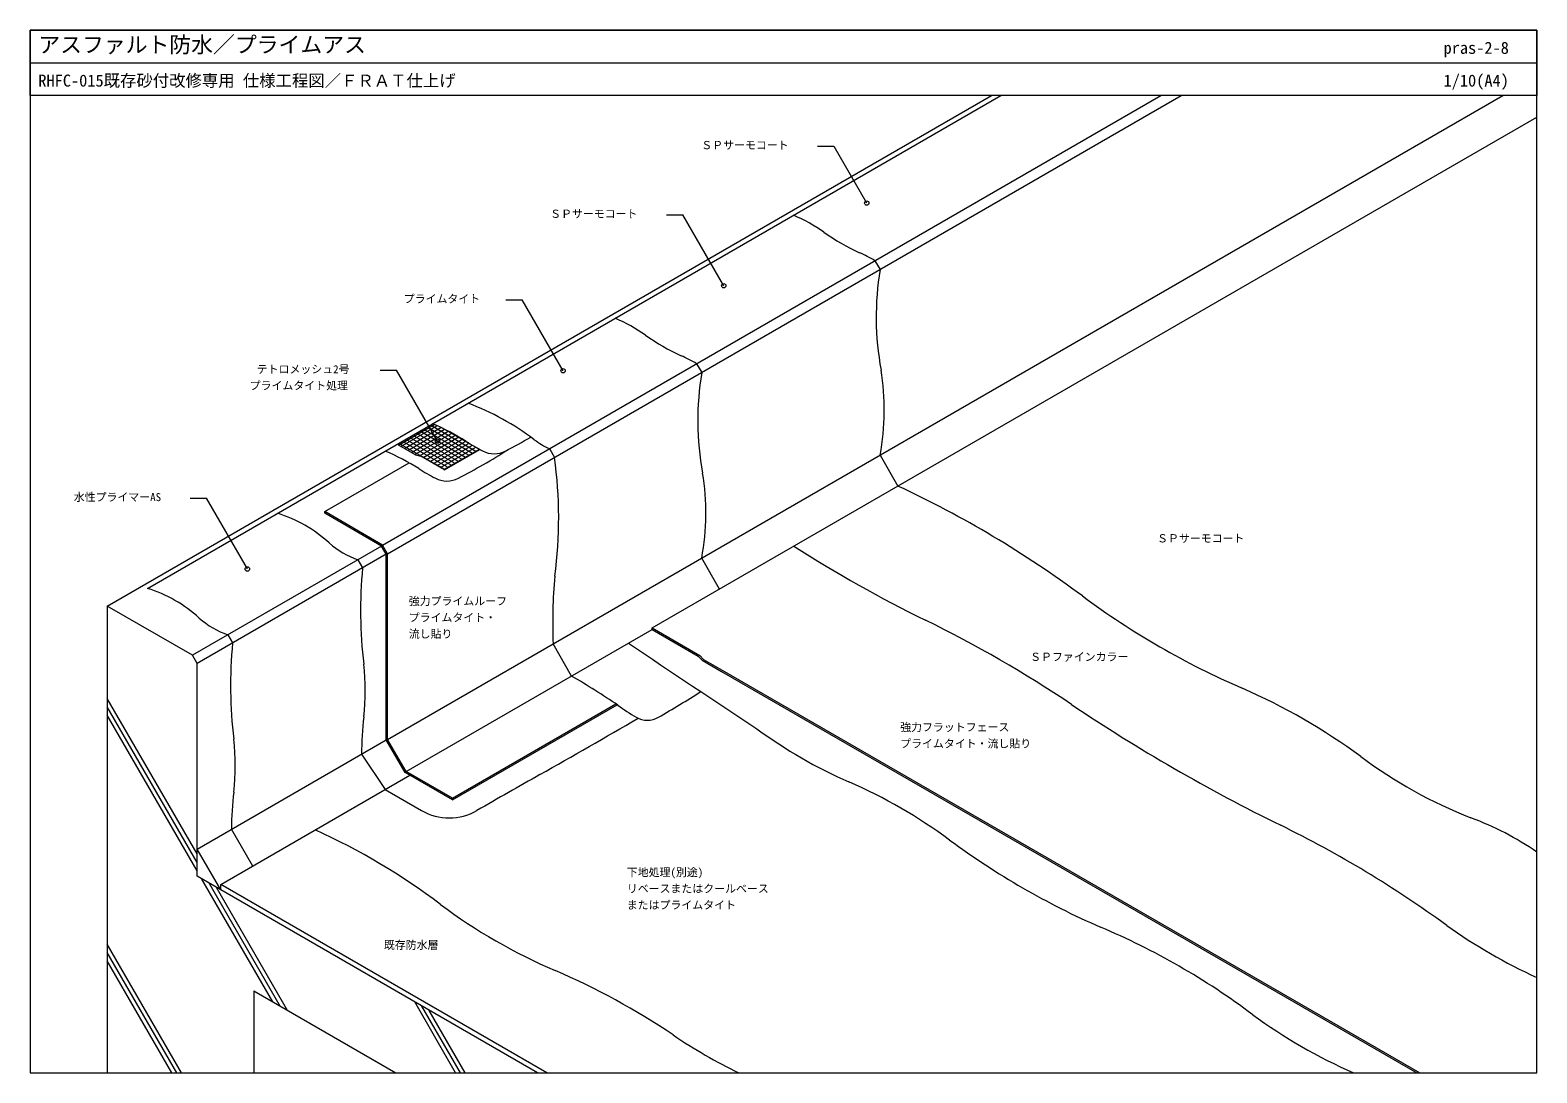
# Model space of a CAD drawing. Units: millimetres, scale not verified. Extents: x -1380 to 1380, y -955 to 955.
import ezdxf
from ezdxf.enums import TextEntityAlignment as Align

# ---------------------------------------------------------------- set-up
doc = ezdxf.new("R2010")
doc.units = ezdxf.units.MM
doc.header["$LTSCALE"] = 3
for name, color, linetype, lineweight in [('0-0_0', 7, 'Continuous', 18), ('0-1_HATCH', 9, 'Continuous', 18), ('0-2_KUTAI', 3, 'Continuous', 18), ('0-3_BOUSUI', 1, 'Continuous', 18), ('0-4_MOJI', 7, 'Continuous', 18), ('0-6_WAKU', 7, 'Continuous', 18), ('0-7_COLOR', 9, 'Continuous', 18)]:
    doc.layers.add(name, color=color, linetype=linetype, lineweight=lineweight)
doc.styles.add('ＭＳ ゴシック', font='')
doc.styles.get('ＭＳ ゴシック').set_extended_font_data('MS Gothic')

msp = doc.modelspace()

# ---------------------------------------------------------------- linework, layer by layer
at = {"layer": '0-0_0'}
for p, q in [((-1379.977, 895.019), (1380.023, 895.019)), ((-674.175, 177.107), (-664.479, 174.509)), ((-621.178, 149.509), (-664.479, 174.509)), ((-621.178, 149.509), (-556.24, 187.001))]:
    msp.add_line(p, q, dxfattribs=at)
msp.add_lwpolyline([(-674.175, 177.107), (-705.182, 195.009), (-639.844, 232.732)], dxfattribs=at)
at = {"layer": '0-1_HATCH'}
for p, q in [((-700.709, 192.426), (-634.767, 230.497)), ((-694.359, 188.76), (-627.695, 227.248)), ((-688.009, 185.094), (-620.773, 223.912)), ((-576.02, 175.581), (-657.427, 222.581)), ((-569.67, 179.247), (-651.077, 226.247)), ((-563.32, 182.913), (-644.727, 229.913)), ((-556.97, 186.579), (-626.126, 226.506)), ((-620.47, 149.917), (-701.877, 196.917)), ((-614.12, 153.584), (-695.527, 200.584)), ((-607.77, 157.25), (-689.177, 204.25)), ((-601.42, 160.916), (-682.827, 207.916)), ((-681.659, 181.428), (-613.996, 220.492)), ((-595.07, 164.582), (-676.477, 211.582)), ((-675.309, 177.761), (-607.36, 216.992)), ((-588.72, 168.248), (-670.127, 215.248)), ((-667.049, 175.198), (-600.859, 213.413)), ((-582.37, 171.914), (-663.777, 218.914)), ((-660.011, 171.929), (-594.489, 209.758)), ((-653.661, 168.263), (-588.247, 206.03)), ((-647.311, 164.597), (-582.128, 202.23)), ((-640.961, 160.931), (-576.036, 198.415)), ((-634.611, 157.264), (-569.82, 194.671)), ((-628.261, 153.598), (-563.475, 191.002)), ((-621.911, 149.932), (-556.996, 187.41))]:
    msp.add_line(p, q, dxfattribs=at)
at = {"layer": '0-2_KUTAI'}
for p, q in [((-1238.637, -99.981), (380.83, 835.019)), ((-736.342, 10.019), (-1082.753, -189.981)), ((-727.682, -4.981), (-1074.092, -204.981)), ((-1238.637, -99.981), (-1238.637, -954.981)), ((-970.169, -804.981), (-710.362, -954.981)), ((-970.169, -804.981), (-970.169, -954.981))]:
    msp.add_line(p, q, dxfattribs=at)
for points in [[(-450.554, -954.981), (-1074.092, -594.981), (-1074.092, -204.981), (-1082.753, -189.981), (-1238.637, -99.981)], [(-1030.791, -619.981), (-1074.092, -544.981), (-727.682, -344.981)]]:
    msp.add_lwpolyline(points, dxfattribs=at)
at = {"layer": '0-3_BOUSUI'}
for p, q in [((-1165.025, -67.481), (398.151, 835.019)), ((-734.44, 11.921), (691.207, 835.019)), ((-725.084, -344.285), (1317.53, 835.019)), ((-725.084, -4.285), (728.633, 835.019)), ((167.6, 532.714), (176.957, 516.508)), ((-159.154, 344.062), (-149.798, 327.856)), ((-428.75, 188.411), (-419.394, 172.205)), ((176.957, 176.508), (209.603, 119.964)), ((-840.265, 73.019), (-685.561, 162.337)), ((-840.265, 70.019), (-840.265, 73.019)), ((-779.644, -14.981), (-770.983, -29.981)), ((-117.152, -68.688), (-149.798, -12.144)), ((-1017.801, -152.481), (-1009.14, -167.481)), ((-691.139, -403.079), (-240.731, -143.036)), ((-388.03, -228.079), (-421.975, -169.285)), ((-606.439, -451.981), (-306.865, -279.022)), ((-606.439, -454.981), (-304.443, -280.624)), ((-772.802, -371.031), (-729.5, -436.031)), ((-729.5, -436.031), (-662.917, -474.473)), ((-606.439, -454.981), (-606.439, -451.981)), ((-972.15, -576.125), (-1011.121, -508.625)), ((-1030.791, -619.981), (-1030.791, -609.981))]:
    msp.add_line(p, q, dxfattribs=at)
for points in [[(-240.731, -143.036), (-240.731, -140.036), (1380.023, 795.707)], [(-606.439, -451.981), (-691.139, -403.079), (-725.084, -344.285), (-725.084, -4.285), (-734.44, 11.921), (-840.265, 73.019)], [(-606.439, -454.981), (-693.041, -404.981), (-727.682, -344.981), (-727.682, -4.981), (-736.342, 10.019), (-840.265, 70.019)], [(-240.731, -140.036), (-153.432, -190.438), (-146.334, -197.536), (-112.126, -217.286), (1165.6, -954.981)], [(-240.731, -143.036), (-156.03, -191.938), (-148.932, -199.036), (-113.425, -219.536), (1160.404, -954.981)], [(-433.233, -954.981), (-1030.791, -609.981), (-684.381, -409.981)]]:
    msp.add_lwpolyline(points, dxfattribs=at)
for centre, radius, start, end in [((-98.472, 340.553), 299.072, 54.76001, 66.98146), ((311.257, 920.52), 411.027, 234.76001, 245.23999), ((-26.476, 188.256), 395.37, 60.60192, 65.23999), ((704.778, 429.37), 534.965, 170.62553, 190.44214), ((-425.226, 151.901), 299.072, 54.76001, 66.98146), ((-15.498, 731.869), 411.027, 234.76001, 245.23999), ((-353.231, -0.396), 395.37, 60.60192, 65.23999), ((-267.342, 259.358), 451.957, 349.43726, 9.30201), ((378.023, 240.718), 534.965, 170.62553, 190.44214), ((-744.629, -176.12), 477.68, 52.89246, 69.56849), ((-805.813, -151.165), 418.238, 57.54839, 67.06459), ((-361.869, 546.987), 409.109, 237.54839, 242.45161), ((-1101.296, 1319.975), 1280.945, 297.54839, 299.90019), ((-369.817, 319.334), 143.576, 232.89246, 245.76571), ((-892.416, -201.165), 418.238, 57.54839, 67.06459), ((-1187.898, 1269.975), 1280.945, 297.54839, 302.23703), ((-529.971, 224.731), 45.643, 242.45161, 297.54839), ((-1211.142, 62.11), 799.366, 352.29696, 7.91641), ((-448.472, 496.987), 409.109, 237.54839, 242.45161), ((-594.097, 70.706), 451.957, 349.43726, 9.30201), ((-616.574, 174.731), 45.643, 242.45161, 297.54839), ((-622.058, -1659.803), 1964.492, 53.45847, 64.95397), ((-1003.48, -173.653), 255.432, 47.82762, 72.54649), ((-732.719, 125.244), 147.868, 227.82762, 251.49794), ((1319.678, 2036.516), 2408.002, 237.30845, 243.89923), ((60.329, -108.516), 835.014, 174.60328, 186.73846), ((545.097, -130.364), 967.855, 174.94213, 182.3047), ((-1241.637, -311.153), 255.432, 47.82762, 72.54649), ((1431.292, 1110.937), 1484.166, 233.45847, 246.54153), ((-970.876, -12.256), 147.868, 227.82762, 251.49794), ((-737.81, -2163.198), 2268.626, 56.10077, 63.89923), ((-177.828, -246.016), 835.014, 174.60328, 186.73846), ((44159.355, 66329.926), 79982.458, 236.24353, 236.44611), ((-1177.663, -254.789), 411.59, 353.26154, 6.73846), ((-1444.233, -2001.027), 2063.711, 56.43358, 59.21636), ((-1967.873, 2666.88), 3441.976, 300.34423, 301.85699), ((402.891, -1258.92), 1099.209, 53.45847, 66.54153), ((-224.586, -368.292), 548.223, 173.16877, 180.28626), ((-122.635, -45.881), 296.809, 232.52949, 240.24825), ((-249.466, -267.773), 41.227, 240.24825, 299.75175), ((2342.475, 2420.883), 3254.231, 236.10077, 243.89923), ((-8229.821, 13327.562), 15788.356, 299.53841, 300.29051), ((471.34, 381.525), 877.048, 233.63938, 246.36062), ((-1415.82, -392.289), 411.59, 353.26154, 6.73846), ((1584.779, 335.891), 885.804, 233.45847, 248.44283), ((5434.234, -10859.266), 11991.326, 119.36545, 120), ((-425.153, -509.34), 585.968, 173.26154, 179.9301), ((-266.206, -1303.496), 962.319, 53.63938, 66.36062), ((-612.173, -386.582), 101.488, 240, 300), ((1078.982, -981.843), 525.781, 55.07111, 69.94222), ((-1359.794, -1614.269), 1213.122, 52.93146, 65.5449), ((14.234, -2331.487), 2037.812, 53.90168, 63.89923), ((1157.418, 630.242), 1438.94, 233.63938, 246.36062), ((-9.272, 183.484), 1035.404, 233.2651, 246.7349), ((63.644, -1909.819), 1326.66, 53.13723, 67.07405), ((1799.563, 137.102), 1008.762, 234.57572, 245.42428), ((-928.322, -1960.638), 1297.388, 55.97348, 66.84877), ((1447.176, -43.7), 996.435, 233.85928, 246.14072), ((342.433, -81.008), 971.496, 235.89226, 244.10774)]:
    msp.add_arc(centre, radius, start, end, dxfattribs=at)
at = {"layer": '0-4_MOJI'}
for p, q in [((62.357, 742.561), (92.357, 742.561)), ((152.603, 638.212), (92.603, 742.136)), ((-214.501, 616.791), (-184.501, 616.791)), ((-109.501, 486.887), (-184.501, 616.791)), ((-508.686, 461.128), (-478.686, 461.128)), ((-403.686, 331.225), (-478.686, 461.128)), ((-738.918, 332.162), (-708.918, 332.162)), ((-633.918, 202.259), (-708.918, 332.162)), ((-1087.096, 97.878), (-1057.096, 97.878)), ((-982.096, -32.026), (-1057.096, 97.878))]:
    msp.add_line(p, q, dxfattribs=at)
for centre in [(152.603, 638.212), (-109.501, 486.887), (-403.686, 331.225), (-633.918, 202.259), (-982.096, -32.026)]:
    msp.add_circle(centre, 4, dxfattribs=at)
at = {"layer": '0-6_WAKU'}
for points in [[(1380.023, 835.019), (-1379.977, 835.019), (-1379.977, 955.019), (1380.023, 955.019)], [(-1379.977, -954.981), (1380.023, -954.981), (1380.023, 955.019), (-1379.977, 955.019)]]:
    msp.add_lwpolyline(points, close=True, dxfattribs=at)
at = {"layer": '0-7_COLOR'}
for p, q in [((-1074.092, -554.03), (-1238.637, -269.03)), ((-1074.092, -569.409), (-1238.637, -284.409)), ((-1074.092, -584.789), (-1238.637, -299.789)), ((-935.362, -825.078), (-1065.265, -600.078)), ((-922.043, -832.767), (-1051.946, -607.767)), ((-908.723, -840.457), (-1038.627, -615.457)), ((-1102.41, -954.981), (-1238.637, -719.03)), ((-1111.29, -954.981), (-1238.637, -734.409)), ((-1120.169, -954.981), (-1238.637, -749.789)), ((-600.554, -954.981), (-675.554, -825.078)), ((-591.675, -954.981), (-662.235, -832.767)), ((-582.795, -954.981), (-648.916, -840.457))]:
    msp.add_line(p, q, dxfattribs=at)

# ---------------------------------------------------------------- texts
at = {"layer": '0-4_MOJI', "style": 'ＭＳ ゴシック'}
for s, p in [('ＳＰサーモコート', (-150.562, 732.561)), ('ＳＰサーモコート', (-427.42, 606.791)), ('プライムタイト', (-695.615, 451.128)), ('テトロメッシュ2号', (-964.832, 322.162)), ('プライムタイト処理', (-977.827, 292.162)), ('水性プライマーAS', (-1300.015, 87.878)), ('ＳＰサーモコート', (684.32, 12.291)), ('強力プライムルーフ', (-686.443, -102.645)), ('プライムタイト・', (-686.443, -132.645)), ('流し貼り', (-686.443, -162.645)), ('ＳＰファインカラー', (451.778, -204.744)), ('強力フラットフェース', (213.758, -333.589)), ('プライムタイト・流し貼り', (213.758, -363.589)), ('下地処理(別途)', (-287.014, -599.297)), ('リベースまたはクールベース', (-287.014, -629.297)), ('またはプライムタイト', (-287.014, -659.297)), ('既存防水層', (-732.012, -732.481))]:
    msp.add_text(s, height=14.66, dxfattribs=at).set_placement(p, align=Align.BOTTOM_LEFT)
at = {"layer": '0-6_WAKU', "style": 'ＭＳ ゴシック'}
for s, height, p in [('アスファルト防水／プライムアス', 29.33, (-1364.977, 905.019)), ('pras-2-8', 21.99, (1209.084, 905.019)), ('RHFC-015既存砂付改修専用 仕様工程図／ＦＲＡＴ仕上げ', 21.99, (-1364.977, 845.019)), ('1/10(A4)', 21.99, (1209.084, 845.019))]:
    msp.add_text(s, height=height, dxfattribs=at).set_placement(p, align=Align.BOTTOM_LEFT)

doc.saveas('drawing.dxf')
